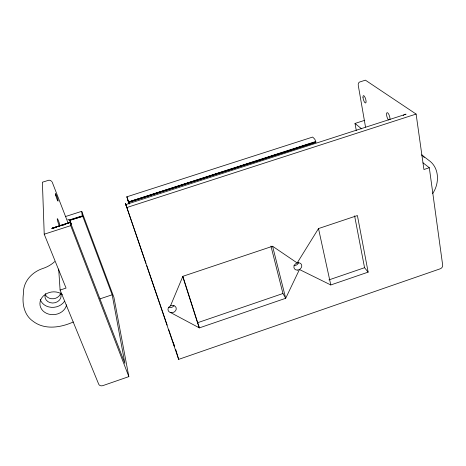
<?xml version="1.0" encoding="UTF-8"?>
<svg xmlns="http://www.w3.org/2000/svg" width="466" height="466" viewBox="0 0 466 466"><rect width="100%" height="100%" fill="white"/><g stroke="black" fill="none" stroke-linecap="round" stroke-linejoin="round"><path stroke-width="0.7" d="M358.179 84.678L358.465 83.134L359.385 82.109L365.396 80.164L416.109 114.071L423.92 169.519L429.308 167.731L442.677 265.218A3.169 2.481 -40.4 0 1 440.166 268.818L178.653 359.379L125.436 203.397L126.49 206.479M170.48 305.877L182.853 276.315L272.587 246.252L297.192 262.952L318.505 228.567L357.405 215.548L368.146 272.132L330.79 284.959L299.452 269.511L285.705 298.287L199.366 327.895L170.655 312.593M432.664 193.518C439.246 183.988 439.619 169.309 430.246 161.422L421.73 154.916A27.477 22.799 -45.5 0 1 424.235 157.496M403.247 115.457L403.661 115.079M404.162 114.752L404.738 114.49M65.502 216.539L81.719 211.325L113.949 297.489L128.849 376.627L102.899 385.615A3.355 2.703 -13.3 0 1 98.71 384.205L60.097 290.056L58.687 269.051M182.853 276.315L199.366 327.895L197.526 322.746L282.949 293.516L285.705 298.287L272.587 246.252M328.949 279.897L364.552 267.705L368.146 272.132M73.302 321.983C60.708 327.615 44.678 330.26 32.958 321.185C24.051 315.045 21.954 303.541 23.469 293.475A29.183 24.844 -6.6 0 1 43.047 268.404A30.307 26.44 -2 0 0 54.662 261.63M99.986 298.863L112.166 294.792L82.226 214.855L81.719 211.325M60.097 290.056L66.061 288.081L44.223 234.206L42.389 182.206L48.988 180.173L50.509 180.459L51.843 181.554M71.135 223.564L70.226 221.199L70.366 222.416L51.691 228.497L70.395 222.358A3.606 0.349 71.4 0 1 70.628 222.532L71.409 224.268M126.857 196.809L312.651 137.062L314.463 138.862A2.866 0.652 72.6 0 1 315.703 141.524L315.919 142.369L128.575 202.436L126.857 196.809L129.193 203.671M356.274 130.492L355.005 123.443L364.709 120.321M67.774 219.154L69.516 220.389L82.732 216.131L82.96 216.818M315.703 141.524L128.412 201.953L127.544 199.244M128.488 202.186L315.82 141.955L128.54 202.343M125.756 204.58L406.067 114.176L405.379 114.298M62.572 225.375L64.617 224.717M44.223 234.206L70.71 225.649L70.366 222.451M126.577 207.603L416.109 114.071M69.137 220.028L82.599 215.717L82.086 213.865M69.329 220.202L82.732 216.131M69.516 220.389L82.808 216.364M128.441 202.034L315.82 141.955M52.821 228.014L54.406 228.014M125.75 204.551L126.03 205.174M423.012 162.809L429.308 167.731M355.005 123.443L361.622 128.872M69.679 220.581L124.894 363.451L112.166 294.792M52.192 182.066L68.257 223.482M70.71 225.649L128.849 376.627M126.239 205.745L126.1 205.372M126.729 207.166L146.009 263.401M146.714 265.457L167.178 325.122M168.587 329.241L174.465 346.384L173.451 342.912M129.152 204.125L128.575 202.436M182.899 277.095L197.526 322.746M175.787 349.611L178.653 359.379M270.944 246.077L282.949 293.516M318.505 228.567L330.79 284.959M354.603 215.834L364.552 267.705M358.243 85.255L365.53 127.096M60.708 292.887A8.027 6.833 -6.6 0 1 53.485 298.741A8.027 6.833 -6.6 0 1 45.278 294.471M66.591 304.811A13.479 11.388 -7.1 0 1 48.586 314.096A13.479 11.388 -7.1 0 1 41.876 297.722A13.479 11.388 -7.1 0 1 62.345 294.448M388.504 119.989A4.083 1.322 73.1 0 1 386.541 114.217A4.083 1.322 73.1 0 1 388.487 113.803A4.083 1.322 73.1 0 1 389.955 119.68M173.993 305.655A4.177 3.542 -19.1 0 1 168.471 307.31M298.642 262.475A4.078 3.443 -32.5 0 1 296.516 264.991L295.24 265.474A4.078 3.443 -32.5 0 1 293.93 265.562M59.601 226.266A4.276 0.472 71.3 0 1 57.464 220.302A4.276 0.472 71.3 0 1 58.075 219.882A4.276 0.472 71.3 0 1 60.056 225.952M64.512 301.269A13.258 11.254 -6.8 0 1 51.312 307.333A13.258 11.254 -6.8 0 1 40.21 299.405M60.673 293.632A8.103 6.879 -6.8 0 1 52.664 303.028A8.103 6.879 -6.8 0 1 45.662 293.539M70.395 222.358L52.256 228.206L70.389 222.369M55.704 195.318A3.984 0.408 71.2 0 0 58.005 201.131A3.984 0.408 71.2 0 0 56.561 195.638A3.984 0.408 71.2 0 0 55.704 195.318M297.261 270.105A4.124 3.466 -32.5 0 0 301.514 264.572A4.124 3.466 -32.5 0 0 294.751 264.624A4.124 3.466 -32.5 0 0 297.261 270.105M171.086 312.669A4.223 3.571 -19.2 0 0 176.113 307.711A4.223 3.571 -19.2 0 0 169.141 306.803A4.223 3.571 -19.2 0 0 171.086 312.669M363.002 97.493A3.821 1.148 73.5 0 0 365.519 102.986A3.821 1.148 73.5 0 0 365.059 97.446A3.821 1.148 73.5 0 0 363.002 97.493"/></g></svg>
